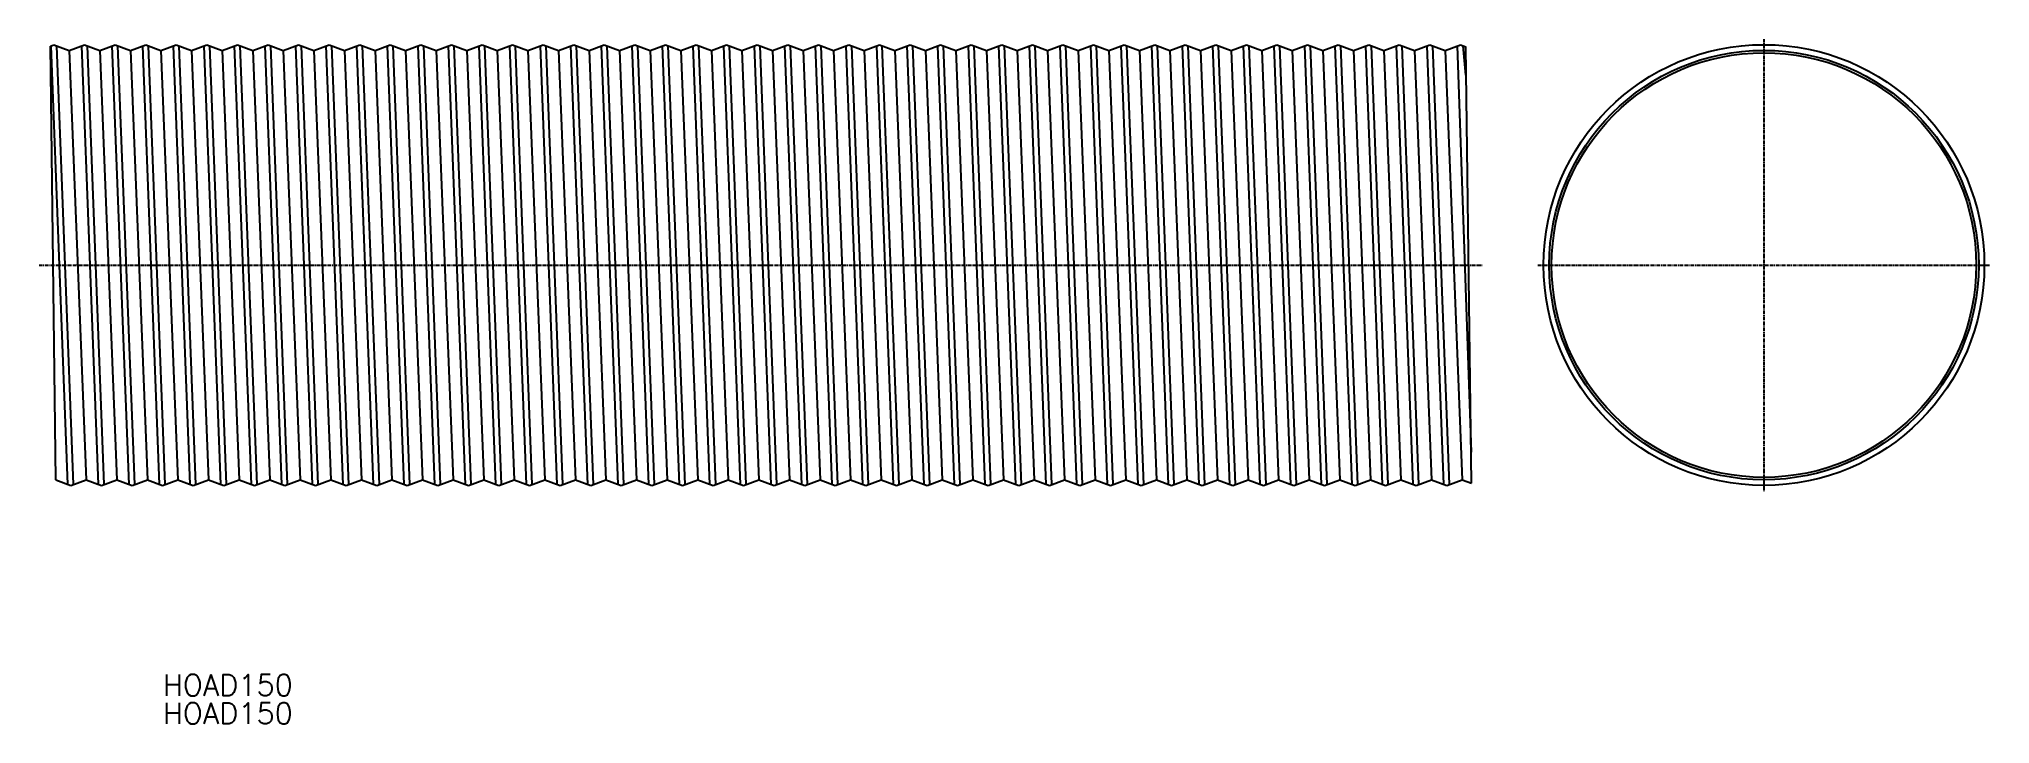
# Model space of a CAD drawing. Extents: x 20 to 709, y 48 to 290.
import ezdxf
from ezdxf.enums import TextEntityAlignment as Align

# ---------------------------------------------------------------- set-up
doc = ezdxf.new("R2010")
doc.units = 0
doc.linetypes.add('CENTER', pattern=[2, 1.25, -0.25, 0.25, -0.25])
doc.layers.get('0').update_dxf_attribs({"linetype": 'CONTINUOUS'})
doc.layers.add('CENTER', color=1, linetype='CENTER')
doc.styles.get("Standard").update_dxf_attribs({"font": 'txt.shx', "bigfont": 'extfont.shx'})

msp = doc.modelspace()

# ---------------------------------------------------------------- linework, layer by layer
at = {"color": 7, "linetype": 'CONTINUOUS'}
for p, q in [((23.63, 287.59), (24.91, 288.07)), ((25.62, 134.32), (23.63, 287.59)), ((29.83, 132.76), (23.91, 287.7)), ((24.91, 288.07), (30.31, 286.07)), ((31.84, 132.71), (25.91, 287.7)), ((30.31, 286.07), (35.71, 288.07)), ((30.31, 286.07), (36.3, 134.37)), ((40.63, 132.76), (34.71, 287.7)), ((35.71, 288.07), (41.11, 286.07)), ((42.64, 132.71), (36.71, 287.7)), ((41.11, 286.07), (46.51, 288.07)), ((41.11, 286.07), (47.1, 134.37)), ((51.43, 132.76), (45.51, 287.7)), ((46.51, 288.07), (51.91, 286.07)), ((53.44, 132.71), (47.51, 287.7)), ((51.91, 286.07), (57.31, 288.07)), ((51.91, 286.07), (57.9, 134.37)), ((62.23, 132.76), (56.31, 287.7)), ((57.31, 288.07), (62.71, 286.07)), ((64.24, 132.71), (58.31, 287.7)), ((62.71, 286.07), (68.11, 288.07)), ((62.71, 286.07), (68.7, 134.37)), ((73.03, 132.76), (67.11, 287.7)), ((68.11, 288.07), (73.51, 286.07)), ((75.04, 132.71), (69.11, 287.7)), ((73.51, 286.07), (78.91, 288.07)), ((73.51, 286.07), (79.5, 134.37)), ((83.83, 132.76), (77.91, 287.7)), ((78.91, 288.07), (84.31, 286.07)), ((85.84, 132.71), (79.91, 287.7)), ((84.31, 286.07), (89.71, 288.07)), ((84.31, 286.07), (90.3, 134.37)), ((94.63, 132.76), (88.71, 287.7)), ((89.71, 288.07), (95.11, 286.07)), ((96.64, 132.71), (90.71, 287.7)), ((95.11, 286.07), (100.51, 288.07)), ((95.11, 286.07), (101.1, 134.37)), ((105.43, 132.76), (99.51, 287.7)), ((100.51, 288.07), (105.91, 286.07)), ((107.44, 132.71), (101.51, 287.7)), ((105.91, 286.07), (111.31, 288.07)), ((105.91, 286.07), (111.9, 134.37)), ((116.23, 132.76), (110.31, 287.7)), ((111.31, 288.07), (116.71, 286.07)), ((118.24, 132.71), (112.31, 287.7)), ((116.71, 286.07), (122.11, 288.07)), ((116.71, 286.07), (122.7, 134.37)), ((127.03, 132.76), (121.11, 287.7)), ((122.11, 288.07), (127.51, 286.07)), ((129.04, 132.71), (123.11, 287.7)), ((127.51, 286.07), (132.91, 288.07)), ((127.51, 286.07), (133.5, 134.37)), ((137.83, 132.76), (131.91, 287.7)), ((132.91, 288.07), (138.31, 286.07)), ((139.84, 132.71), (133.91, 287.7)), ((138.31, 286.07), (143.71, 288.07)), ((138.31, 286.07), (144.3, 134.37)), ((148.63, 132.76), (142.71, 287.7)), ((143.71, 288.07), (149.11, 286.07)), ((150.64, 132.71), (144.71, 287.7)), ((149.11, 286.07), (154.51, 288.07)), ((149.11, 286.07), (155.1, 134.37)), ((159.43, 132.76), (153.51, 287.7)), ((154.51, 288.07), (159.91, 286.07)), ((161.44, 132.71), (155.51, 287.7)), ((159.91, 286.07), (165.31, 288.07)), ((159.91, 286.07), (165.9, 134.37)), ((170.23, 132.76), (164.31, 287.7)), ((165.31, 288.07), (170.71, 286.07)), ((172.24, 132.71), (166.31, 287.7)), ((170.71, 286.07), (176.11, 288.07)), ((170.71, 286.07), (176.7, 134.37)), ((181.03, 132.76), (175.11, 287.7)), ((176.11, 288.07), (181.51, 286.07)), ((183.04, 132.71), (177.11, 287.7)), ((181.51, 286.07), (186.91, 288.07)), ((181.51, 286.07), (187.5, 134.37)), ((191.83, 132.76), (185.91, 287.7)), ((186.91, 288.07), (192.31, 286.07)), ((193.84, 132.71), (187.91, 287.7)), ((192.31, 286.07), (197.71, 288.07)), ((192.31, 286.07), (198.3, 134.37)), ((202.63, 132.76), (196.71, 287.7)), ((197.71, 288.07), (203.11, 286.07)), ((204.64, 132.71), (198.71, 287.7)), ((203.11, 286.07), (208.51, 288.07)), ((203.11, 286.07), (209.1, 134.37)), ((213.43, 132.76), (207.51, 287.7)), ((208.51, 288.07), (213.91, 286.07)), ((215.44, 132.71), (209.51, 287.7)), ((213.91, 286.07), (219.31, 288.07)), ((213.91, 286.07), (219.9, 134.37)), ((224.23, 132.76), (218.31, 287.7)), ((219.31, 288.07), (224.71, 286.07)), ((226.24, 132.71), (220.31, 287.7)), ((224.71, 286.07), (230.11, 288.07)), ((224.71, 286.07), (230.7, 134.37)), ((235.03, 132.76), (229.11, 287.7)), ((230.11, 288.07), (235.51, 286.07)), ((237.04, 132.71), (231.11, 287.7)), ((235.51, 286.07), (240.91, 288.07)), ((235.51, 286.07), (241.5, 134.37)), ((245.83, 132.76), (239.91, 287.7)), ((240.91, 288.07), (246.31, 286.07)), ((247.84, 132.71), (241.91, 287.7)), ((246.31, 286.07), (251.71, 288.07)), ((246.31, 286.07), (252.3, 134.37)), ((256.63, 132.76), (250.71, 287.7)), ((251.71, 288.07), (257.11, 286.07)), ((258.64, 132.71), (252.71, 287.7)), ((257.11, 286.07), (262.51, 288.07)), ((257.11, 286.07), (263.1, 134.37)), ((267.43, 132.76), (261.51, 287.7)), ((262.51, 288.07), (267.91, 286.07)), ((269.44, 132.71), (263.51, 287.7)), ((267.91, 286.07), (273.31, 288.07)), ((267.91, 286.07), (273.9, 134.37)), ((278.23, 132.76), (272.31, 287.7)), ((273.31, 288.07), (278.71, 286.07)), ((280.24, 132.71), (274.31, 287.7)), ((278.71, 286.07), (284.11, 288.07)), ((278.71, 286.07), (284.7, 134.37)), ((289.03, 132.76), (283.11, 287.7)), ((284.11, 288.07), (289.51, 286.07)), ((291.04, 132.71), (285.11, 287.7)), ((289.51, 286.07), (294.91, 288.07)), ((289.51, 286.07), (295.5, 134.37)), ((299.83, 132.76), (293.91, 287.7)), ((294.91, 288.07), (300.31, 286.07)), ((301.84, 132.71), (295.91, 287.7)), ((300.31, 286.07), (305.71, 288.07)), ((300.31, 286.07), (306.3, 134.37)), ((310.63, 132.76), (304.71, 287.7)), ((305.71, 288.07), (311.11, 286.07)), ((312.64, 132.71), (306.71, 287.7)), ((311.11, 286.07), (316.51, 288.07)), ((311.11, 286.07), (317.1, 134.37)), ((321.43, 132.76), (315.51, 287.7)), ((316.51, 288.07), (321.91, 286.07)), ((323.44, 132.71), (317.51, 287.7)), ((321.91, 286.07), (327.31, 288.07)), ((321.91, 286.07), (327.9, 134.37)), ((332.23, 132.76), (326.31, 287.7)), ((327.31, 288.07), (332.71, 286.07)), ((334.24, 132.71), (328.31, 287.7)), ((332.71, 286.07), (338.11, 288.07)), ((332.71, 286.07), (338.7, 134.37)), ((343.03, 132.76), (337.11, 287.7)), ((338.11, 288.07), (343.51, 286.07)), ((345.04, 132.71), (339.11, 287.7)), ((343.51, 286.07), (348.91, 288.07)), ((343.51, 286.07), (349.5, 134.37)), ((353.83, 132.76), (347.91, 287.7)), ((348.91, 288.07), (354.31, 286.07)), ((355.84, 132.71), (349.91, 287.7)), ((354.31, 286.07), (359.71, 288.07)), ((354.31, 286.07), (360.3, 134.37)), ((364.63, 132.76), (358.71, 287.7)), ((359.71, 288.07), (365.11, 286.07)), ((366.64, 132.71), (360.71, 287.7)), ((365.11, 286.07), (370.51, 288.07)), ((365.11, 286.07), (371.1, 134.37)), ((375.43, 132.76), (369.51, 287.7)), ((370.51, 288.07), (375.91, 286.07)), ((377.44, 132.71), (371.51, 287.7)), ((375.91, 286.07), (381.31, 288.07)), ((375.91, 286.07), (381.9, 134.37)), ((386.23, 132.76), (380.31, 287.7)), ((381.31, 288.07), (386.71, 286.07)), ((388.24, 132.71), (382.31, 287.7)), ((386.71, 286.07), (392.11, 288.07)), ((386.71, 286.07), (392.7, 134.37)), ((397.03, 132.76), (391.11, 287.7)), ((392.11, 288.07), (397.51, 286.07)), ((399.04, 132.71), (393.11, 287.7)), ((397.51, 286.07), (402.91, 288.07)), ((397.51, 286.07), (403.5, 134.37)), ((407.83, 132.76), (401.91, 287.7)), ((402.91, 288.07), (408.31, 286.07)), ((409.84, 132.71), (403.91, 287.7)), ((408.31, 286.07), (413.71, 288.07)), ((408.31, 286.07), (414.3, 134.37)), ((418.63, 132.76), (412.71, 287.7)), ((413.71, 288.07), (419.11, 286.07)), ((420.64, 132.71), (414.71, 287.7)), ((419.11, 286.07), (424.51, 288.07)), ((419.11, 286.07), (425.1, 134.37)), ((429.43, 132.76), (423.51, 287.7)), ((424.51, 288.07), (429.91, 286.07)), ((431.44, 132.71), (425.51, 287.7)), ((429.91, 286.07), (435.31, 288.07)), ((429.91, 286.07), (435.9, 134.37)), ((440.23, 132.76), (434.31, 287.7)), ((435.31, 288.07), (440.71, 286.07)), ((442.24, 132.71), (436.31, 287.7)), ((440.71, 286.07), (446.11, 288.07)), ((440.71, 286.07), (446.7, 134.37)), ((451.03, 132.76), (445.11, 287.7)), ((446.11, 288.07), (451.51, 286.07)), ((453.04, 132.71), (447.11, 287.7)), ((451.51, 286.07), (456.91, 288.07)), ((451.51, 286.07), (457.5, 134.37)), ((461.83, 132.76), (455.91, 287.7)), ((456.91, 288.07), (462.31, 286.07)), ((463.84, 132.71), (457.91, 287.7)), ((462.31, 286.07), (467.71, 288.07)), ((462.31, 286.07), (468.3, 134.37)), ((472.63, 132.76), (466.71, 287.7)), ((467.71, 288.07), (473.11, 286.07)), ((474.64, 132.71), (468.71, 287.7)), ((473.11, 286.07), (478.51, 288.07)), ((473.11, 286.07), (479.1, 134.37)), ((483.43, 132.76), (477.51, 287.7)), ((478.51, 288.07), (483.91, 286.07)), ((485.44, 132.71), (479.51, 287.7)), ((483.91, 286.07), (489.31, 288.07)), ((483.91, 286.07), (489.9, 134.37)), ((494.23, 132.76), (488.31, 287.7)), ((489.31, 288.07), (494.71, 286.07)), ((496.24, 132.71), (490.31, 287.7)), ((494.71, 286.07), (500.11, 288.07)), ((494.71, 286.07), (500.7, 134.37)), ((505.03, 132.76), (499.11, 287.7)), ((500.11, 288.07), (505.51, 286.07)), ((507.04, 132.71), (501.11, 287.7)), ((505.51, 286.07), (510.91, 288.07)), ((505.51, 286.07), (511.5, 134.37)), ((515.83, 132.76), (509.91, 287.7)), ((510.91, 288.07), (516.31, 286.07)), ((517.84, 132.71), (511.91, 287.7)), ((516.31, 286.07), (521.71, 288.07)), ((516.31, 286.07), (522.3, 134.37)), ((525.62, 144.13), (520.71, 287.7)), ((521.71, 288.07), (523.63, 287.36)), ((523.63, 277.33), (522.71, 287.7)), ((525.62, 133.14), (523.63, 287.36)), ((25.62, 134.32), (30.9, 132.37)), ((30.9, 132.37), (36.3, 134.37)), ((36.3, 134.37), (41.7, 132.37)), ((41.7, 132.37), (47.1, 134.37)), ((47.1, 134.37), (52.5, 132.37)), ((52.5, 132.37), (57.9, 134.37)), ((57.9, 134.37), (63.3, 132.37)), ((63.3, 132.37), (68.7, 134.37)), ((68.7, 134.37), (74.1, 132.37)), ((74.1, 132.37), (79.5, 134.37)), ((79.5, 134.37), (84.9, 132.37)), ((84.9, 132.37), (90.3, 134.37)), ((90.3, 134.37), (95.7, 132.37)), ((95.7, 132.37), (101.1, 134.37)), ((101.1, 134.37), (106.5, 132.37)), ((106.5, 132.37), (111.9, 134.37)), ((111.9, 134.37), (117.3, 132.37)), ((117.3, 132.37), (122.7, 134.37)), ((122.7, 134.37), (128.1, 132.37)), ((128.1, 132.37), (133.5, 134.37)), ((133.5, 134.37), (138.9, 132.37)), ((138.9, 132.37), (144.3, 134.37)), ((144.3, 134.37), (149.7, 132.37)), ((149.7, 132.37), (155.1, 134.37)), ((155.1, 134.37), (160.5, 132.37)), ((160.5, 132.37), (165.9, 134.37)), ((165.9, 134.37), (171.3, 132.37)), ((171.3, 132.37), (176.7, 134.37)), ((176.7, 134.37), (182.1, 132.37)), ((182.1, 132.37), (187.5, 134.37)), ((187.5, 134.37), (192.9, 132.37)), ((192.9, 132.37), (198.3, 134.37)), ((198.3, 134.37), (203.7, 132.37)), ((203.7, 132.37), (209.1, 134.37)), ((209.1, 134.37), (214.5, 132.37)), ((214.5, 132.37), (219.9, 134.37)), ((219.9, 134.37), (225.3, 132.37)), ((225.3, 132.37), (230.7, 134.37)), ((230.7, 134.37), (236.1, 132.37)), ((236.1, 132.37), (241.5, 134.37)), ((241.5, 134.37), (246.9, 132.37)), ((246.9, 132.37), (252.3, 134.37)), ((252.3, 134.37), (257.7, 132.37)), ((257.7, 132.37), (263.1, 134.37)), ((263.1, 134.37), (268.5, 132.37)), ((268.5, 132.37), (273.9, 134.37)), ((273.9, 134.37), (279.3, 132.37)), ((279.3, 132.37), (284.7, 134.37)), ((284.7, 134.37), (290.1, 132.37)), ((290.1, 132.37), (295.5, 134.37)), ((295.5, 134.37), (300.9, 132.37)), ((300.9, 132.37), (306.3, 134.37)), ((306.3, 134.37), (311.7, 132.37)), ((311.7, 132.37), (317.1, 134.37)), ((317.1, 134.37), (322.5, 132.37)), ((322.5, 132.37), (327.9, 134.37)), ((327.9, 134.37), (333.3, 132.37)), ((333.3, 132.37), (338.7, 134.37)), ((338.7, 134.37), (344.1, 132.37)), ((344.1, 132.37), (349.5, 134.37)), ((349.5, 134.37), (354.9, 132.37)), ((354.9, 132.37), (360.3, 134.37)), ((360.3, 134.37), (365.7, 132.37)), ((365.7, 132.37), (371.1, 134.37)), ((371.1, 134.37), (376.5, 132.37)), ((376.5, 132.37), (381.9, 134.37)), ((381.9, 134.37), (387.3, 132.37)), ((387.3, 132.37), (392.7, 134.37)), ((392.7, 134.37), (398.1, 132.37)), ((398.1, 132.37), (403.5, 134.37)), ((403.5, 134.37), (408.9, 132.37)), ((408.9, 132.37), (414.3, 134.37)), ((414.3, 134.37), (419.7, 132.37)), ((419.7, 132.37), (425.1, 134.37)), ((425.1, 134.37), (430.5, 132.37)), ((430.5, 132.37), (435.9, 134.37)), ((435.9, 134.37), (441.3, 132.37)), ((441.3, 132.37), (446.7, 134.37)), ((446.7, 134.37), (452.1, 132.37)), ((452.1, 132.37), (457.5, 134.37)), ((457.5, 134.37), (462.9, 132.37)), ((462.9, 132.37), (468.3, 134.37)), ((468.3, 134.37), (473.7, 132.37)), ((473.7, 132.37), (479.1, 134.37)), ((479.1, 134.37), (484.5, 132.37)), ((484.5, 132.37), (489.9, 134.37)), ((489.9, 134.37), (495.3, 132.37)), ((495.3, 132.37), (500.7, 134.37)), ((500.7, 134.37), (506.1, 132.37)), ((506.1, 132.37), (511.5, 134.37)), ((511.5, 134.37), (516.9, 132.37)), ((516.9, 132.37), (522.3, 134.37)), ((522.3, 134.37), (525.62, 133.14))]:
    msp.add_line(p, q, dxfattribs=at)
for radius in [77.85, 75]:
    msp.add_circle((628.92, 210.22), radius, dxfattribs=at)
at = {"color": 3, "linetype": 'CONTINUOUS'}
msp.add_circle((628.92, 210.22), 75.85, dxfattribs=at)
at = {"layer": 'CENTER', "color": 1, "linetype": 'CENTER'}
for p, q in [((628.92, 290.07), (628.92, 130.37)), ((19.63, 210.22), (529.63, 210.22)), ((549.07, 210.22), (708.77, 210.22))]:
    msp.add_line(p, q, dxfattribs=at)

# ---------------------------------------------------------------- texts
at = {"color": 7, "linetype": 'CONTINUOUS'}
for p in [(63.33, 61.86), (63.33, 51.86)]:
    msp.add_text('HOAD150', height=7.5, dxfattribs=at).set_placement(p, align=Align.MIDDLE_LEFT)

doc.saveas('drawing.dxf')
